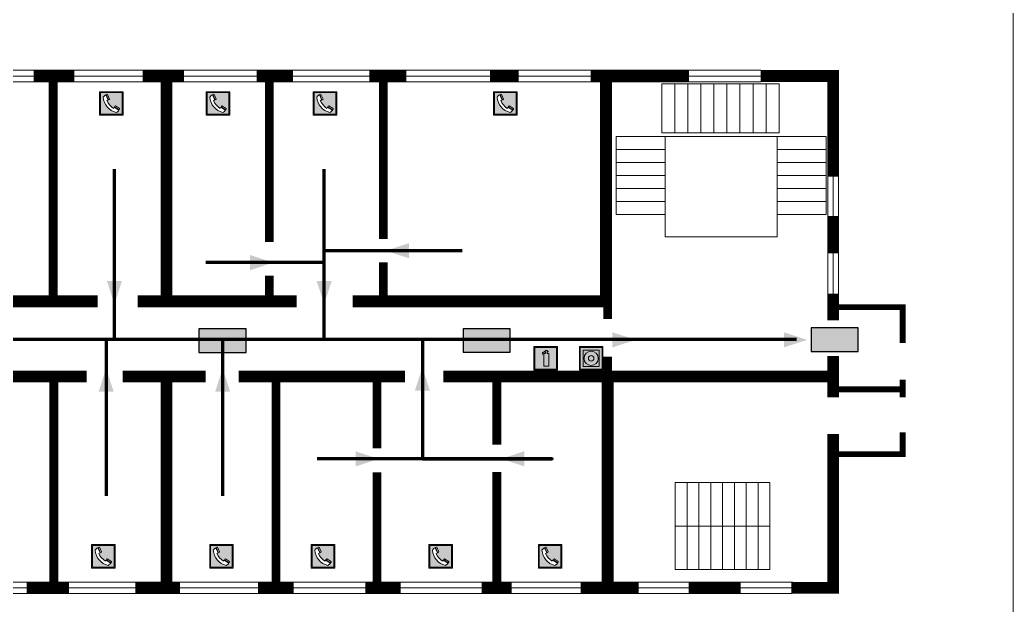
# Model space of a CAD drawing. Header units: millimetres. Extents: x 13114 to 67229, y 22859 to 38520.
# Drawn here: x 26451.8 to 26789.3, y 35277.8 to 35476.6 of the extents above; entities that cross this region are included whole.
import ezdxf

# ---------------------------------------------------------------- set-up
doc = ezdxf.new("R2010")
doc.units = ezdxf.units.MM
doc.layers.add('План_Штампы', color=7, linetype='Continuous')

# ---------------------------------------------------------------- blocks, each defined once
blk = doc.blocks.new('A$C54414219')
at = {"true_color": 0xffffff}
h = blk.add_hatch(color=7, dxfattribs=at)
h.paths.add_polyline_path([(2.39, -9.45), (2.39, -18.3), (11.23, -18.3), (11.23, -9.45)], flags=0)
h.paths.add_polyline_path([(10.71, -13.87, -1), (2.92, -13.87, -1)], flags=0)
h.paths.add_polyline_path([(8.3, -13.87, -1), (5.33, -13.87, -1)], flags=0)
h.paths.add_polyline_path([(0.41, -7.47), (0.41, -20.27), (13.21, -20.27), (13.21, -7.47)])
h.paths.add_polyline_path([(0.92, -19.77), (12.71, -19.77), (12.71, -7.98), (0.92, -7.98)], flags=16)
h.paths.add_polyline_path([(11.23, -9.45), (11.23, -18.3), (2.39, -18.3), (2.39, -9.45)], flags=0)
at = {"lineweight": 5}
h = blk.add_hatch(color=242, dxfattribs=at)
h.paths.add_polyline_path([(12.71, -7.98), (0.92, -7.98), (0.92, -19.77), (12.71, -19.77)])
h.paths.add_polyline_path([(11.23, -18.3), (2.39, -18.3), (2.39, -9.45), (11.23, -9.45)], flags=16)
h.paths.add_polyline_path([(10.71, -13.87, -1), (2.92, -13.87, -1)], flags=0)
h.paths.add_polyline_path([(8.3, -13.87, -1), (5.33, -13.87, -1)], flags=0)
at = {"true_color": 0xffffff}
h = blk.add_hatch(color=7, dxfattribs=at)
h.paths.add_polyline_path([(2.39, -9.45), (2.39, -18.3), (11.23, -18.3), (11.23, -9.45)])
h.paths.add_polyline_path([(10.71, -13.87, -1), (2.92, -13.87, -1)], flags=16)
h.paths.add_polyline_path([(8.3, -13.87, -1), (5.33, -13.87, -1)], flags=0)
at = {"lineweight": 5}
h = blk.add_hatch(color=242, dxfattribs=at)
h.paths.add_polyline_path([(2.92, -13.87, 1), (10.71, -13.87, 1)])
h.paths.add_polyline_path([(8.3, -13.87, -1), (5.33, -13.87, -1)], flags=16)
at = {"color": 242, "lineweight": 5}
for p, q in [((0.41, -20.27), (0.41, -7.47)), ((0.41, -7.47), (13.21, -7.47)), ((0.41, -7.47), (13.21, -7.47)), ((13.21, -20.27), (13.21, -7.47)), ((0.41, -20.27), (13.21, -20.27))]:
    blk.add_line(p, q, dxfattribs=at)
for points in [[(0.92, -7.98), (12.71, -7.98), (12.71, -19.77), (0.92, -19.77)], [(2.39, -9.45), (11.23, -9.45), (11.23, -18.3), (2.39, -18.3)]]:
    blk.add_lwpolyline(points, close=True, dxfattribs=at)
for radius in [3.89, 1.49]:
    blk.add_circle((6.81, -13.87), radius, dxfattribs=at)
blk = doc.blocks.new('A$C7B4425F7')
at = {"true_color": 0xffffff}
blk.add_hatch(color=7, dxfattribs=at).paths.add_polyline_path([(0, 0), (-16, 0), (-16, -8), (0, -8)])
h = blk.add_hatch(color=126)
h.paths.add_polyline_path([(-0.2, -0.2), (-15.8, -0.2), (-15.8, -7.8), (-0.2, -7.8)])
h.paths.add_polyline_path([(-11.76, -2.03), (-11.76, -3.66), (-11.17, -3.66, -0.568275), (-11.17, -6.18), (-12.58, -6.18), (-12.58, -2.03)], flags=16)
h.paths.add_polyline_path([(-13.33, -4.12, -0.495768), (-13.59, -6.18), (-15.03, -6.18), (-15.03, -2.03), (-13.59, -2.03, -0.487973)], flags=16)
h.paths.add_polyline_path([(-10.25, -2.03), (-9.48, -2.03), (-9.48, -6.18), (-10.25, -6.18)], flags=16)
h.paths.add_polyline_path([(-13.84, -3.69), (-14.24, -3.69), (-14.24, -3.03), (-13.9, -3.03, -0.692621)], flags=0)
h.paths.add_polyline_path([(-9.15, -2.03), (-8.4, -2.03), (-8.04, -3.07), (-7.68, -2.03), (-6.93, -2.03), (-7.64, -4.1), (-6.93, -6.18), (-7.68, -6.18), (-8.04, -5.14), (-8.4, -6.18), (-9.15, -6.18), (-8.44, -4.1)], flags=16)
h.paths.add_polyline_path([(-11.76, -4.46), (-11.42, -4.46, -0.692621), (-11.36, -5.12), (-11.76, -5.12)], flags=0)
h.paths.add_polyline_path([(-13.9, -5.2), (-14.24, -5.2), (-14.24, -4.55), (-13.84, -4.55, -0.708038)], flags=0)
edge = h.paths.add_edge_path(flags=16)
edge.add_ellipse((-5.51, -4.08), major_axis=(0, 2.05), ratio=0.586184, start_angle=0, end_angle=360)
edge = h.paths.add_edge_path(flags=0)
edge.add_ellipse((-5.51, -4.08), major_axis=(0, 1.14), ratio=0.454828, start_angle=0, end_angle=360)
h.paths.add_polyline_path([(-4.13, -4.96, 0.377264), (-3.48, -4.52, 0.0555), (-3.16, -2.03), (-1.66, -2.03), (-1.66, -4.96), (-0.96, -4.96), (-0.96, -7.01), (-1.75, -7.01), (-1.75, -6.18), (-3.3, -6.18), (-3.3, -7.02), (-4.13, -7.02)], flags=16)
h.paths.add_polyline_path([(-2.73, -2.91), (-2.28, -2.91), (-2.28, -4.96), (-3.05, -4.96, 0.079136)], flags=0)
at = {"color": 126}
blk.add_lwpolyline([(-16, -8), (0, -8), (0, 0), (-16, 0)], close=True, dxfattribs=at)
blk = doc.blocks.new('A$C456E1F9C')
at = {"lineweight": 5}
h = blk.add_hatch(color=242, dxfattribs=at)
h.paths.add_polyline_path([(0.51, -1.47), (0.51, -13.26), (12.29, -13.26), (12.29, -1.47)])
h.paths.add_polyline_path([(5.42, -4.95, -0.254479), (4.78, -5.4), (3.52, -2.53, -0.209735), (4.23, -2.4)], flags=16)
h.paths.add_polyline_path([(8.53, -8.6), (10.87, -10.17), (10.54, -10.76), (8.03, -9.13, -0.192251)], flags=16)
h.paths.add_polyline_path([(4.61, -5.49, 0.005518), (3.87, -5.72, 0.128647), (7.49, -10.01, 0.00809), (7.83, -9.33), (10.47, -10.97, -0.16736), (8.99, -12.25, -0.327862), (1.95, -3.95, -0.166952), (3.36, -2.62)], flags=16)
at = {"color": 242, "lineweight": 5}
for p, q in [((0, -13.77), (0, -0.97)), ((12.8, -0.97), (0, -0.97)), ((4.61, -5.49), (3.36, -2.62)), ((3.52, -2.53), (4.78, -5.4)), ((4.23, -2.4), (5.42, -4.95)), ((12.8, -13.77), (12.8, -0.97)), ((7.83, -9.33), (10.47, -10.97)), ((8.03, -9.13), (10.54, -10.76)), ((10.81, -10.12), (8.53, -8.6)), ((10.54, -10.76), (10.8, -10.3)), ((10.8, -10.3), (10.81, -10.12)), ((0, -13.77), (12.8, -13.77))]:
    blk.add_line(p, q, dxfattribs=at)
blk.add_lwpolyline([(0.51, -1.47), (12.29, -1.47), (12.29, -13.26), (0.51, -13.26)], close=True, dxfattribs=at)
for centre, radius, start, end in [((4.59, -5.34), 2.99, 114.2845, 152.1974), ((11.12, -3.31), 9.19, 183.9915, 256.6009), ((4.02, -3.27), 0.891, 76.3284, 123.7092), ((4.68, -4.59), 0.824, 276.9621, 334.0723), ((14.98, -39.1), 35.17, 107.1487, 108.4135), ((13.86, -0.94), 11.08, 205.5536, 234.8762), ((-13.31, 0.8), 23.44, 332.5487, 334.4027), ((8.94, -9.5), 0.989, 114.4092, 157.9388), ((7.87, -9.46), 3, 291.9291, 329.9329)]:
    blk.add_arc(centre, radius, start, end, dxfattribs=at)
blk = doc.blocks.new('A$C32E8229D')
at = {"true_color": 0xffffff}
blk.add_hatch(color=7, dxfattribs=at).paths.add_polyline_path([(0, 0), (0, -8), (16, -8), (16, 0)])
h = blk.add_hatch(color=126)
h.paths.add_polyline_path([(0.2, -0.2), (15.8, -0.2), (15.8, -7.8), (0.2, -7.8)])
h.paths.add_polyline_path([(13.49, -2.05), (12.08, -2.05), (11.37, -2.63, 0.162397), (11.29, -2.84), (11.29, -3.63), (10.35, -3.63), (10.35, -4.05), (11.68, -4.05), (11.68, -3.48), (12.26, -4.28), (11.29, -5.1), (11.29, -6.78), (11.85, -6.78), (11.85, -5.44), (12.8, -4.64), (12.8, -5.94), (14.46, -5.94), (14.46, -5.39), (13.45, -5.39), (13.45, -3.97), (12.46, -2.59), (13.15, -2.59), (13.69, -3.34), (14.18, -3)], flags=16)
h.paths.add_polyline_path([(10.74, -1.82, 1), (11.8, -1.82, 1)], flags=16)
h.paths.add_polyline_path([(9.39, -3.59), (5.99, -3.59), (6.56, -3.03), (5.91, -3.03), (5.1, -3.83), (5.91, -4.64), (6.56, -4.64), (5.99, -4.09), (9.39, -4.09)], flags=16)
h.paths.add_polyline_path([(4.29, -1.08), (1.72, -1.08), (1.72, -6.6), (4.29, -6.6)], flags=16)
at = {"color": 126}
blk.add_lwpolyline([(16, -8), (0, -8), (0, 0), (16, 0)], close=True, dxfattribs=at)
blk = doc.blocks.new('A$C3AD82952')
at = {"true_color": 0xf5f5ff}
h = blk.add_hatch(color=7, dxfattribs=at)
h.dxf.hatch_style = 1
h.paths.add_polyline_path([(8.21, 8.73, 0.414214), (7.89, 9.05), (7.22, 9.05), (7.22, 9.92), (7.59, 9.92, 1), (7.57, 10.36), (7.22, 10.36), (7.22, 10.6), (6.43, 10.6), (6.43, 10.36), (6.01, 10.36), (4.74, 9.59), (4.74, 8.69), (4.98, 8.73), (4.98, 9.26), (6.12, 9.91), (6.43, 9.91), (6.43, 9.05), (5.76, 9.05, 0.414214), (5.44, 8.73), (5.44, 2.2), (8.21, 2.2)], flags=0)
h.paths.add_polyline_path([(12.8, 12.8), (0, 12.8), (0, 0), (12.8, 0)])
h.paths.add_polyline_path([(0.51, 12.29), (12.29, 12.29), (12.29, 0.51), (0.51, 0.51)], flags=16)
h.paths.add_polyline_path([(4.74, 9.59), (6.01, 10.36), (6.43, 10.36), (6.43, 10.6), (7.22, 10.6), (7.22, 10.36), (7.59, 10.36, -0.94586), (7.59, 9.92), (7.22, 9.92), (7.22, 9.05), (7.89, 9.05, -0.414214), (8.21, 8.73), (8.21, 2.2), (5.44, 2.2), (5.44, 8.73, -0.414214), (5.76, 9.05), (6.43, 9.05), (6.43, 9.91), (6.12, 9.91), (4.98, 9.26), (4.98, 8.73), (4.74, 8.69)], flags=0)
h = blk.add_hatch(color=242)
h.dxf.hatch_style = 1
h.paths.add_polyline_path([(12.29, 12.29), (0.51, 12.29), (0.51, 0.51), (12.29, 0.51)])
h.paths.add_polyline_path([(4.74, 8.69), (4.74, 9.59), (6.01, 10.36), (6.43, 10.36), (6.43, 10.6), (7.22, 10.6), (7.22, 10.36), (7.59, 10.36, -0.94586), (7.59, 9.92), (7.22, 9.92), (7.22, 9.05), (7.89, 9.05, -0.414214), (8.21, 8.73), (8.21, 2.2), (5.44, 2.2), (5.44, 8.73, -0.414214), (5.76, 9.05), (6.43, 9.05), (6.43, 9.91), (6.12, 9.91), (4.98, 9.26), (4.98, 8.73)], flags=16)
h = blk.add_hatch(color=7, dxfattribs=at)
h.dxf.hatch_style = 1
h.paths.add_polyline_path([(8.21, 8.73, 0.414214), (7.89, 9.05), (7.22, 9.05), (7.22, 9.92), (7.59, 9.92, 1), (7.57, 10.36), (7.22, 10.36), (7.22, 10.6), (6.43, 10.6), (6.43, 10.36), (6.01, 10.36), (4.74, 9.59), (4.74, 8.69), (4.98, 8.73), (4.98, 9.26), (6.12, 9.91), (6.43, 9.91), (6.43, 9.05), (5.76, 9.05, 0.414214), (5.44, 8.73), (5.44, 2.2), (8.21, 2.2)])
at = {"color": 242, "lineweight": 5}
for p, q in [((0, 0), (0, 12.8)), ((0, 12.8), (12.8, 12.8)), ((12.8, 0), (12.8, 12.8)), ((6.01, 10.36), (4.74, 9.59)), ((4.74, 9.59), (4.74, 8.69)), ((4.74, 8.69), (4.98, 8.73)), ((4.98, 9.26), (6.12, 9.91)), ((4.98, 8.73), (4.98, 9.26)), ((5.44, 2.2), (5.44, 8.73)), ((5.76, 9.05), (6.43, 9.05)), ((6.01, 10.36), (6.43, 10.36)), ((6.12, 9.91), (6.43, 9.91)), ((7.22, 10.6), (6.43, 10.6)), ((6.43, 10.6), (6.43, 10.36)), ((6.43, 9.91), (6.43, 9.05)), ((7.22, 10.36), (7.22, 10.6)), ((7.59, 10.36), (7.22, 10.36)), ((7.22, 9.05), (7.22, 9.92)), ((7.59, 9.92), (7.22, 9.92)), ((7.89, 9.05), (7.22, 9.05)), ((8.21, 2.2), (8.21, 8.73)), ((0, 0), (12.8, 0)), ((5.44, 2.2), (8.21, 2.2))]:
    blk.add_line(p, q, dxfattribs=at)
blk.add_lwpolyline([(0.51, 12.29), (12.29, 12.29), (12.29, 0.51), (0.51, 0.51)], close=True, dxfattribs=at)
for centre, radius, start, end in [((5.76, 8.73), 0.32, 90, 180), ((7.58, 10.14), 0.223, 273.1875, 86.8125), ((7.89, 8.73), 0.32, 0, 90)]:
    blk.add_arc(centre, radius, start, end, dxfattribs=at)

msp = doc.modelspace()

# ---------------------------------------------------------------- linework, layer by layer
at = {"color": 5, "lineweight": 0}
msp.add_lwpolyline([(26189.29, 35160.59), (26789.29, 35160.59), (26789.29, 35555.59), (26189.29, 35555.59)], close=True, dxfattribs=at)
at = {"lineweight": 0}
for points in [[(26703.59, 35459.51), (26245.33, 35459.51)], [(26703.52, 35457.57), (26245.27, 35457.57)], [(26703.62, 35455.64), (26245.36, 35455.64)], [(26726.32, 35424.08), (26726.32, 35377.66)], [(26728.15, 35423.42), (26728.15, 35377)], [(26729.98, 35423.68), (26729.98, 35377.27)], [(26713.98, 35283.72), (26271.75, 35283.72)], [(26714.49, 35285.69), (26272.27, 35285.69)], [(26714.2, 35281.81), (26271.98, 35281.81)]]:
    msp.add_lwpolyline(points, dxfattribs=at)
for points, const_width in [([(26456.48, 35457.57), (26470.28, 35457.57)], 4), ([(26463.11, 35457.57), (26463.11, 35381.47)], 3), ([(26493.5, 35457.57), (26507.53, 35457.57)], 4), ([(26501.63, 35457.57), (26501.63, 35381.05)], 4), ([(26532.32, 35457.57), (26544.62, 35457.57)], 4), ([(26536.57, 35457.57), (26536.57, 35401.14)], 3), ([(26650.88, 35457.57), (26650.88, 35381.05), (26564.86, 35381.05)], 4), ([(26570.58, 35457.57), (26583.07, 35457.57)], 4), ([(26575.33, 35457.57), (26575.33, 35402.25)], 3), ([(26611.58, 35457.57), (26621.34, 35457.57)], 4), ([(26645.74, 35457.57), (26679.12, 35457.57)], 4), ([(26651.53, 35375.05), (26651.53, 35456.96)], 3), ([(26703.52, 35457.57), (26728.15, 35457.57), (26728.15, 35423.42)], 4), ([(26728.15, 35410.05), (26728.15, 35397.3)], 4), ([(26575.33, 35394.24), (26575.33, 35380.88)], 3), ([(26536.57, 35389.79), (26536.57, 35382.44)], 3), ([(26728.15, 35383.62), (26728.15, 35374.6)], 4), ([(26478.25, 35381.05), (26448.21, 35381.05)], 4), ([(26545.9, 35381.05), (26491.85, 35381.05)], 4), ([(26727.7, 35379.07), (26751.74, 35379.07), (26751.74, 35366.93)], 2), ([(26728.15, 35362.47), (26728.15, 35348.38)], 4), ([(26651.53, 35355.51), (26651.53, 35362.26)], 3), ([(26474.46, 35355.51), (26376.12, 35355.51)], 4), ([(26514.9, 35355.51), (26486.79, 35355.51)], 4), ([(26501.63, 35283.72), (26501.63, 35355.51)], 4), ([(26582.63, 35355.51), (26526.16, 35355.51)], 4), ([(26728.15, 35355.51), (26595.66, 35355.51)], 4), ([(26651.53, 35283.72), (26651.53, 35355.51)], 4), ([(26463.37, 35283.72), (26463.37, 35355.51)], 3), ([(26538.86, 35283.72), (26538.86, 35355.51)], 3), ([(26573.18, 35355.51), (26573.18, 35331.05)], 3), ([(26613.89, 35332.39), (26613.89, 35354.69)], 3), ([(26751.74, 35354.38), (26751.74, 35348.38)], 2), ([(26751.74, 35351.17), (26728.81, 35351.17)], 2), ([(26728.15, 35335.95), (26728.15, 35283.72), (26713.98, 35283.72)], 4), ([(26751.74, 35336.5), (26751.74, 35329.13), (26729.08, 35329.13)], 2), ([(26573.18, 35323), (26573.18, 35284.15)], 3), ([(26613.89, 35283.72), (26613.89, 35323.08)], 3), ([(26468.55, 35283.72), (26454.13, 35283.72)], 4), ([(26506.21, 35283.72), (26491.08, 35283.72)], 4), ([(26544.8, 35283.72), (26532.76, 35283.72)], 4), ([(26581.23, 35283.72), (26569.19, 35283.72)], 4), ([(26618.89, 35283.72), (26608.71, 35283.72)], 4), ([(26662.11, 35283.72), (26642.36, 35283.72)], 4), ([(26696.69, 35283.72), (26679.09, 35283.72)], 4)]:
    msp.add_lwpolyline(points, dxfattribs=dict(at, const_width=const_width))
for points in [[(26674.4, 35454.88), (26674.4, 35438.26), (26669.98, 35438.26), (26669.98, 35454.88)], [(26678.82, 35454.88), (26678.82, 35438.26), (26674.4, 35438.26), (26674.4, 35454.88)], [(26683.23, 35454.88), (26683.23, 35438.26), (26678.82, 35438.26), (26678.82, 35454.88)], [(26687.65, 35454.88), (26687.65, 35438.26), (26683.23, 35438.26), (26683.23, 35454.88)], [(26692.07, 35454.88), (26692.07, 35438.26), (26687.65, 35438.26), (26687.65, 35454.88)], [(26696.49, 35454.88), (26696.49, 35438.26), (26692.07, 35438.26), (26692.07, 35454.88)], [(26700.91, 35454.88), (26700.91, 35438.26), (26696.49, 35438.26), (26696.49, 35454.88)], [(26705.33, 35454.88), (26705.33, 35438.26), (26700.91, 35438.26), (26700.91, 35454.88)], [(26709.75, 35454.88), (26709.75, 35438.26), (26705.33, 35438.26), (26705.33, 35454.88)], [(26654.41, 35436.99), (26671.03, 35436.99), (26671.03, 35432.58), (26654.41, 35432.58)], [(26709.11, 35436.99), (26671.03, 35436.99), (26671.03, 35402.91), (26709.11, 35402.91)], [(26709.11, 35436.99), (26725.73, 35436.99), (26725.73, 35432.58), (26709.11, 35432.58)], [(26654.41, 35432.58), (26671.03, 35432.58), (26671.03, 35428.16), (26654.41, 35428.16)], [(26709.11, 35432.58), (26725.73, 35432.58), (26725.73, 35428.16), (26709.11, 35428.16)], [(26654.41, 35428.16), (26671.03, 35428.16), (26671.03, 35423.74), (26654.41, 35423.74)], [(26709.11, 35428.16), (26725.73, 35428.16), (26725.73, 35423.74), (26709.11, 35423.74)], [(26654.41, 35423.74), (26671.03, 35423.74), (26671.03, 35419.32), (26654.41, 35419.32)], [(26709.11, 35423.74), (26725.73, 35423.74), (26725.73, 35419.32), (26709.11, 35419.32)], [(26654.41, 35419.32), (26671.03, 35419.32), (26671.03, 35414.9), (26654.41, 35414.9)], [(26709.11, 35419.32), (26725.73, 35419.32), (26725.73, 35414.9), (26709.11, 35414.9)], [(26654.41, 35414.9), (26671.03, 35414.9), (26671.03, 35410.48), (26654.41, 35410.48)], [(26709.11, 35414.9), (26725.73, 35414.9), (26725.73, 35410.48), (26709.11, 35410.48)], [(26678.52, 35304.72), (26674.5, 35304.72), (26674.5, 35319.45), (26678.52, 35319.45)], [(26682.54, 35304.72), (26678.52, 35304.72), (26678.52, 35319.45), (26682.54, 35319.45)], [(26686.55, 35304.72), (26682.54, 35304.72), (26682.54, 35319.45), (26686.55, 35319.45)], [(26690.57, 35304.72), (26686.55, 35304.72), (26686.55, 35319.45), (26690.57, 35319.45)], [(26694.59, 35304.72), (26690.57, 35304.72), (26690.57, 35319.45), (26694.59, 35319.45)], [(26698.61, 35304.72), (26694.59, 35304.72), (26694.59, 35319.45), (26698.61, 35319.45)], [(26702.63, 35304.72), (26698.61, 35304.72), (26698.61, 35319.45), (26702.63, 35319.45)], [(26706.65, 35304.72), (26702.63, 35304.72), (26702.63, 35319.45), (26706.65, 35319.45)], [(26678.52, 35289.99), (26674.5, 35289.99), (26674.5, 35304.72), (26678.52, 35304.72)], [(26682.54, 35289.99), (26678.52, 35289.99), (26678.52, 35304.72), (26682.54, 35304.72)], [(26686.55, 35289.99), (26682.54, 35289.99), (26682.54, 35304.72), (26686.55, 35304.72)], [(26690.57, 35289.99), (26686.55, 35289.99), (26686.55, 35304.72), (26690.57, 35304.72)], [(26694.59, 35289.99), (26690.57, 35289.99), (26690.57, 35304.72), (26694.59, 35304.72)], [(26698.61, 35289.99), (26694.59, 35289.99), (26694.59, 35304.72), (26698.61, 35304.72)], [(26702.63, 35289.99), (26698.61, 35289.99), (26698.61, 35304.72), (26702.63, 35304.72)], [(26706.65, 35289.99), (26702.63, 35289.99), (26702.63, 35304.72), (26706.65, 35304.72)]]:
    msp.add_lwpolyline(points, close=True, dxfattribs=at)
at = {"color": 126, "lineweight": 100, "true_color": 0x008754}
for points in [[(26715.74, 35368.02), (26252.18, 35368.02), (26252.18, 35432.36)], [(26484, 35368.02), (26484, 35425.9)], [(26555.26, 35368.02), (26555.26, 35425.9)], [(26602.15, 35398.19), (26555.26, 35398.19)], [(26555.26, 35394.18), (26515.01, 35394.18)], [(26481.11, 35368.02), (26481.11, 35315.02)], [(26520.69, 35368.02), (26520.69, 35315.02)], [(26588.57, 35368.02), (26588.57, 35327.53), (26632.64, 35327.53), (26552.8, 35327.53)]]:
    msp.add_lwpolyline(points, dxfattribs=at)
at = {"layer": 'План_Штампы', "color": 126, "true_color": 0x008754}
for points in [[(26584.02, 35400.8), (26584.01, 35395.66), (26576.13, 35398.21)], [(26530.04, 35391.61), (26530.06, 35396.75), (26537.93, 35394.2)], [(26481.38, 35387.98), (26486.51, 35387.97), (26483.97, 35380.09)], [(26552.64, 35387.98), (26557.77, 35387.97), (26555.23, 35380.09)], [(26653.16, 35365.37), (26653.17, 35370.51), (26661.05, 35367.96)], [(26711.4, 35365.37), (26711.42, 35370.51), (26719.29, 35367.96)], [(26483.72, 35350.3), (26478.58, 35350.32), (26481.13, 35358.2)], [(26523.29, 35350.3), (26518.16, 35350.32), (26520.7, 35358.2)], [(26591.16, 35350.65), (26586.03, 35350.67), (26588.57, 35358.54)], [(26565.87, 35324.94), (26565.88, 35330.07), (26573.76, 35327.53)], [(26623.21, 35330.12), (26623.2, 35324.99), (26615.32, 35327.53)]]:
    msp.add_solid(points, dxfattribs=at)

# ---------------------------------------------------------------- block references
at = {"xscale": 0.625, "yscale": 0.625, "zscale": 0.625}
for name, p in [('A$C456E1F9C', (26478.93, 35452.84)), ('A$C456E1F9C', (26515.15, 35452.84)), ('A$C456E1F9C', (26551.48, 35452.84)), ('A$C456E1F9C', (26612.76, 35452.84)), ('A$C3AD82952', (26626.44, 35357.67)), ('A$C456E1F9C', (26476.19, 35298.99)), ('A$C456E1F9C', (26516.31, 35298.99)), ('A$C456E1F9C', (26550.81, 35298.99)), ('A$C456E1F9C', (26590.79, 35298.99)), ('A$C456E1F9C', (26627.98, 35298.99))]:
    msp.add_blockref(name, p, dxfattribs=at)
at = {"xscale": 0.625, "yscale": 0.625, "zscale": 0.625, "rotation": 180}
msp.add_blockref('A$C54414219', (26650.18, 35353), dxfattribs=at)
at = {"layer": 'План_Штампы', "color": 126, "true_color": 0x008754, "xscale": -1}
for p in [(26528.67, 35371.7), (26618.44, 35371.74)]:
    msp.add_blockref('A$C32E8229D', p, dxfattribs=at)
at = {"layer": 'План_Штампы'}
msp.add_blockref('A$C7B4425F7', (26736.66, 35371.99), dxfattribs=at)

doc.saveas('drawing.dxf')
